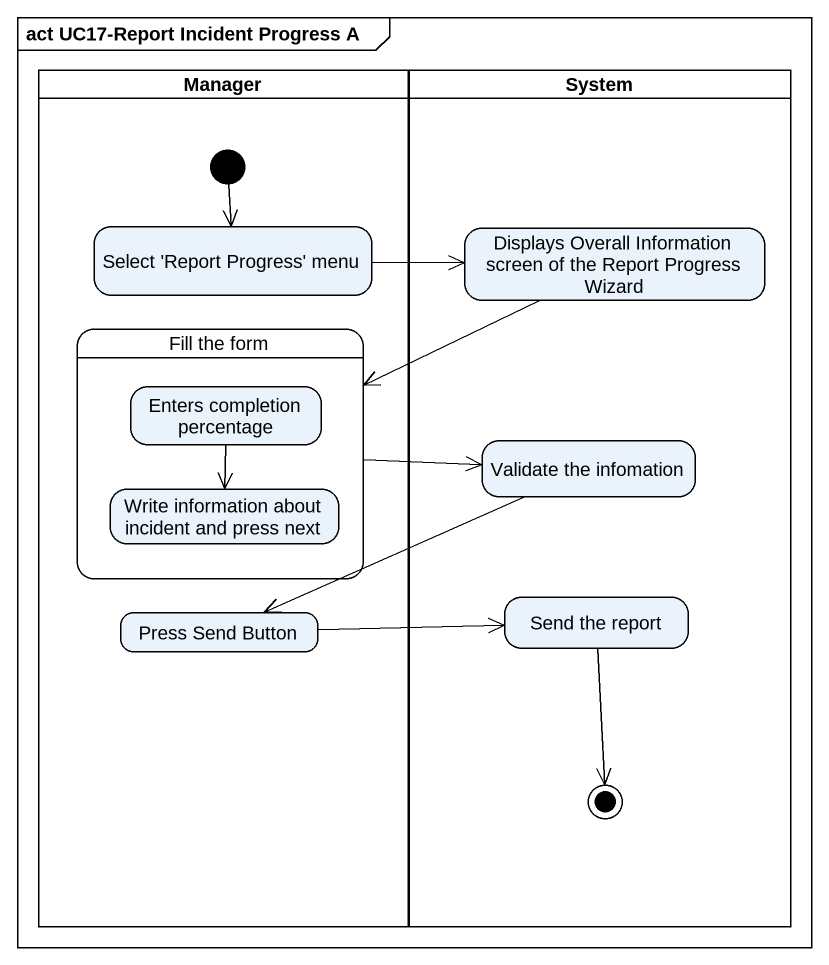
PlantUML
@startuml
mainframe act UC17-Report Incident Progress A
hide empty description
state Manager <<partition>> {
  state "Select 'Report Progress' menu" as Select_Report_Progress_menu
  state "Fill the form" as Fill_the_form {
    state "Enters completion percentage" as Enters_completion_percentage
    state "Write information about incident and press next" as Write_information_about
  }
  state "Press Send Button" as Press_Send_Button
  [*] --> Select_Report_Progress_menu
}
state System <<partition>> {
  state "Displays Overall Information screen of the Report Progress Wizard" as Displays_Overall
  state "Validate the infomation" as Validate_the_infomation
  state "Send the report" as Send_the_report
  Send_the_report --> [*]
}
Select_Report_Progress_menu -right-> Displays_Overall
Displays_Overall -left-> Fill_the_form
Fill_the_form -right-> Validate_the_infomation
Enters_completion_percentage --> Write_information_about
Validate_the_infomation -left-> Press_Send_Button
Press_Send_Button -right-> Send_the_report
@enduml
